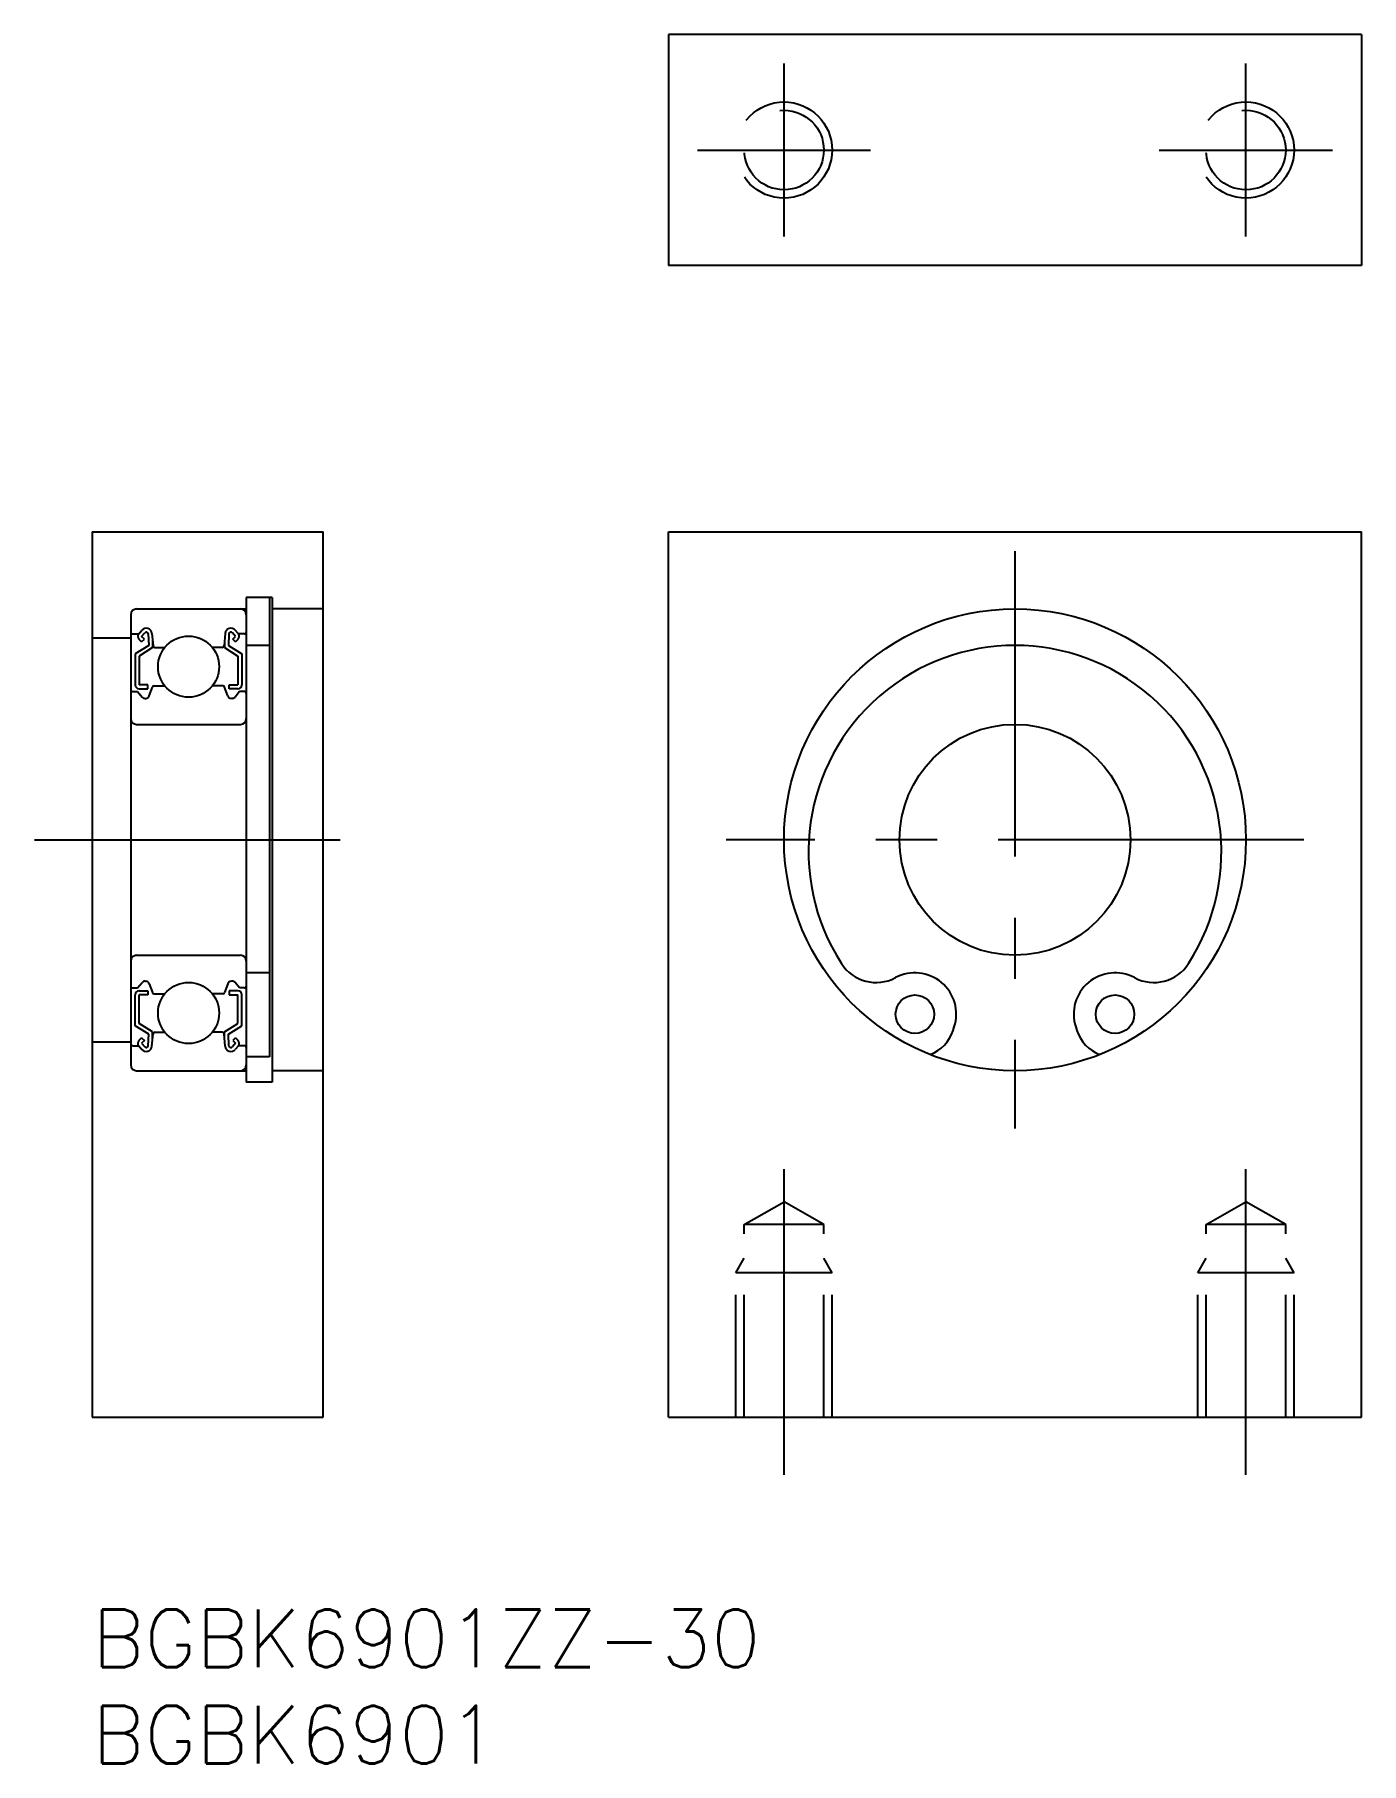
# Model space of a CAD drawing. Extents: x -3 to 65.9, y -8 to 81.8.
import ezdxf

# ---------------------------------------------------------------- set-up
doc = ezdxf.new("R2010")
doc.units = 0
doc.header["$LTSCALE"] = 0.5
doc.linetypes.add('CENTER', pattern=[50.8, 31.75, -6.35, 6.35, -6.35])
doc.linetypes.add('DASHED', pattern=[19.05, 12.7, -6.35])
for name, color, linetype in [('MSM_CENTER', 1, 'CENTER'), ('MSM_CONTINUOUS', 7, 'CONTINUOUS'), ('MSM_DASHED', 4, 'DASHED'), ('MSM_PART_NUMBER', 7, 'CONTINUOUS')]:
    doc.layers.add(name, color=color, linetype=linetype)
doc.styles.get("Standard").update_dxf_attribs({"font": 'txt.shx', "height": 3, "bigfont": 'bigfont.shx'})

# ---------------------------------------------------------------- blocks, each defined once
blk = doc.blocks.new('*U4')
at = {"layer": 'MSM_PART_NUMBER'}
blk.add_text('BGBK6901ZZ-30', height=3, dxfattribs=at).set_placement((0, -3))
blk = doc.blocks.new('*U5')
at = {"layer": 'MSM_PART_NUMBER'}
blk.add_text('BGBK6901', height=3, dxfattribs=at).set_placement((0, -8))

msp = doc.modelspace()

# ---------------------------------------------------------------- linework, layer by layer
at = {"layer": 'MSM_CENTER'}
for p, q in [((35.939, 71.348), (35.939, 80.348)), ((59.939, 71.348), (59.939, 80.348)), ((31.439, 75.848), (40.439, 75.848)), ((55.439, 75.848), (64.439, 75.848)), ((47.939, 55), (47.939, 25)), ((-3, 40), (15, 40)), ((62.939, 40), (32.939, 40)), ((35.939, 7), (35.939, 24.193)), ((59.939, 7), (59.939, 24.193))]:
    msp.add_line(p, q, dxfattribs=at)
at = {"layer": 'MSM_CONTINUOUS'}
for p, q in [((29.939, 81.848), (29.939, 69.848)), ((65.939, 81.848), (29.939, 81.848)), ((65.939, 81.848), (65.939, 69.848)), ((65.939, 69.848), (29.939, 69.848)), ((0, 56), (0, 10)), ((0, 56), (12, 56)), ((12, 10), (12, 56)), ((29.939, 10), (29.939, 56)), ((29.939, 56), (65.939, 56)), ((65.939, 10), (65.939, 56)), ((8, 52.6), (8, 27.4)), ((9.35, 52.6), (8, 52.6)), ((9.2, 52.6, -0.5), (9.2, 28.715, -0.5)), ((9.35, 52.6, -0.5), (9.35, 27.4, -0.5)), ((2, 51.7), (2, 28.3)), ((2.3, 52), (8, 52)), ((12, 52, -0.5), (9.35, 52, -0.5)), ((0, 50.5), (2, 50.5)), ((2.1, 50.7), (2.41, 50.7)), ((2.41, 50.7), (2.57, 50.89)), ((2.563, 50.289), (2.422, 50.43)), ((2.563, 50.571), (2.723, 50.761)), ((2.705, 50.43), (2.563, 50.571)), ((2.563, 50.289), (2.705, 50.43)), ((2.899, 50.702), (2.932, 50.098)), ((3.098, 50.723), (3.153, 50.091)), ((3.132, 50.334), (3.132, 49.987)), ((6.902, 50.723), (6.847, 50.091)), ((6.868, 50.334), (6.868, 49.987)), ((7.101, 50.702), (7.068, 50.098)), ((7.437, 50.571), (7.277, 50.761)), ((7.295, 50.43), (7.437, 50.571)), ((7.437, 50.289), (7.295, 50.43)), ((7.59, 50.7), (7.43, 50.89)), ((7.437, 50.289), (7.578, 50.43)), ((7.9, 50.7), (7.59, 50.7)), ((2.932, 50.098), (2.232, 49.661)), ((2.232, 49.661), (2.232, 48.05)), ((3.132, 49.987), (2.432, 49.55)), ((2.432, 49.55), (2.432, 48.05)), ((3.253, 50), (3.767, 50)), ((6.747, 50), (6.233, 50)), ((6.868, 49.987), (7.568, 49.55)), ((7.068, 50.098), (7.768, 49.661)), ((7.568, 49.55), (7.568, 48.05)), ((7.768, 49.661), (7.768, 48.05)), ((9.2, 50.1), (8, 50.1)), ((2.1, 47.7), (2.35, 47.7)), ((2.35, 47.7), (2.584, 47.421)), ((2.882, 48.05), (2.432, 48.05)), ((2.432, 47.85), (2.882, 47.85)), ((2.882, 47.85), (2.882, 48.05)), ((2.961, 47.482), (3.125, 47.934)), ((3.219, 48), (3.767, 48)), ((6.781, 48), (6.233, 48)), ((7.039, 47.482), (6.875, 47.934)), ((7.118, 48.05), (7.568, 48.05)), ((7.118, 47.85), (7.118, 48.05)), ((7.568, 47.85), (7.118, 47.85)), ((7.65, 47.7), (7.416, 47.421)), ((7.9, 47.7), (7.65, 47.7)), ((2.737, 47.35), (2.773, 47.35)), ((7.263, 47.35), (7.227, 47.35)), ((2.3, 46), (7.7, 46)), ((2.3, 46), (7.7, 46)), ((2.3, 34), (7.7, 34)), ((2.35, 32.3), (2.584, 32.579)), ((2.737, 32.65), (2.773, 32.65)), ((2.961, 32.518), (3.125, 32.066)), ((7.039, 32.518), (6.875, 32.066)), ((7.263, 32.65), (7.227, 32.65)), ((7.65, 32.3), (7.416, 32.579)), ((9.2, 33.086), (8, 33.086)), ((2.1, 32.3), (2.35, 32.3)), ((2.232, 30.339), (2.232, 31.95)), ((2.432, 32.15), (2.882, 32.15)), ((2.432, 30.45), (2.432, 31.95)), ((2.882, 31.95), (2.432, 31.95)), ((2.882, 32.15), (2.882, 31.95)), ((3.219, 32), (3.767, 32)), ((6.781, 32), (6.233, 32)), ((7.568, 32.15), (7.118, 32.15)), ((7.118, 32.15), (7.118, 31.95)), ((7.118, 31.95), (7.568, 31.95)), ((7.568, 30.45), (7.568, 31.95)), ((7.9, 32.3), (7.65, 32.3)), ((7.768, 30.339), (7.768, 31.95)), ((2.932, 29.902), (2.232, 30.339)), ((2.563, 29.711), (2.422, 29.57)), ((3.132, 30.013), (2.432, 30.45)), ((2.563, 29.711), (2.705, 29.57)), ((2.899, 29.298), (2.932, 29.902)), ((3.098, 29.277), (3.153, 29.909)), ((3.132, 29.666), (3.132, 30.013)), ((3.253, 30), (3.767, 30)), ((6.747, 30), (6.233, 30)), ((6.902, 29.277), (6.847, 29.909)), ((6.868, 30.013), (7.568, 30.45)), ((6.868, 29.666), (6.868, 30.013)), ((7.068, 29.902), (7.768, 30.339)), ((7.101, 29.298), (7.068, 29.902)), ((7.437, 29.711), (7.295, 29.57)), ((7.437, 29.711), (7.578, 29.57)), ((44.728, 30.098), (44.784, 30.272)), ((51.094, 30.272), (51.151, 30.098)), ((0, 29.5), (2, 29.5)), ((2.1, 29.3), (2.41, 29.3)), ((2.41, 29.3), (2.57, 29.11)), ((2.705, 29.57), (2.563, 29.429)), ((2.563, 29.429), (2.723, 29.239)), ((7.437, 29.429), (7.277, 29.239)), ((7.295, 29.57), (7.437, 29.429)), ((7.59, 29.3), (7.43, 29.11)), ((7.9, 29.3), (7.59, 29.3)), ((2.3, 28), (8, 28)), ((9.2, 28.715), (8, 28.715)), ((12, 28, -0.5), (9.35, 28, -0.5)), ((9.35, 27.4), (8, 27.4)), ((0, 10), (12, 10)), ((29.939, 10), (65.939, 10))]:
    msp.add_line(p, q, dxfattribs=at)
for centre, radius in [((47.939, 40), 12), ((5, 49), 1.587), ((47.939, 40), 6), ((5, 31), 1.587), ((42.739, 30.936), 1), ((53.139, 30.936), 1)]:
    msp.add_circle(centre, radius, dxfattribs=at)
for centre, radius, start, end in [((2.3, 51.7), 0.3, 90, 180), ((7.7, 51.7), 0.3, 0, 90), ((2.1, 50.8), 0.1, 180, 270), ((2.563, 50.572), 0.2, 139.9921, 224.99797), ((2.8, 50.697), 0.3, 4.93496, 139.9921), ((2.8, 50.697), 0.1, 3.08644, 139.96282), ((7.2, 50.697), 0.3, 40.0079, 175.06504), ((7.2, 50.697), 0.1, 40.03718, 176.91356), ((7.437, 50.572), 0.2, 315.00203, 40.0079), ((7.9, 50.8), 0.1, 270, 0), ((3.253, 50.1), 0.1, 184.93496, 269.99889), ((6.747, 50.1), 0.1, 270.00111, 355.06504), ((47.939, 39.375), 10.725, 327.24878, 212.75122), ((2.1, 47.6), 0.1, 90, 180), ((2.432, 48.05), 0.2, 180, 270), ((3.219, 47.9), 0.1, 89.99895, 160.05843), ((6.781, 47.9), 0.1, 19.94157, 90.00105), ((7.568, 48.05), 0.2, 270, 0), ((7.9, 47.6), 0.1, 0, 90), ((2.737, 47.55), 0.2, 219.98626, 270), ((2.773, 47.55), 0.2, 270, 340.05843), ((7.227, 47.55), 0.2, 199.94157, 270), ((7.263, 47.55), 0.2, 270, 320.01374), ((2.3, 46.3), 0.3, 180, 270), ((2.3, 46.3), 0.3, 180, 270), ((7.7, 46.3), 0.3, 270, 0), ((7.7, 46.3), 0.3, 270, 0), ((2.3, 33.7), 0.3, 90, 180), ((7.7, 33.7), 0.3, 0, 90), ((40.727, 34.736), 2.15, 212.75122, 297.89567), ((55.151, 34.736), 2.15, 242.10433, 327.24878), ((2.1, 32.4), 0.1, 180, 270), ((2.737, 32.45), 0.2, 90, 140.01374), ((2.773, 32.45), 0.2, 19.94157, 90), ((7.227, 32.45), 0.2, 90, 160.05843), ((7.263, 32.45), 0.2, 39.98626, 90), ((7.9, 32.4), 0.1, 270, 0), ((42.739, 30.936), 2.15, 342.03107, 117.89567), ((53.139, 30.936), 2.15, 62.10433, 197.96893), ((2.432, 31.95), 0.2, 90, 180), ((3.219, 32.1), 0.1, 199.94157, 270.00105), ((6.781, 32.1), 0.1, 269.99895, 340.05843), ((7.568, 31.95), 0.2, 0, 90), ((3.253, 29.9), 0.1, 90.00111, 175.06504), ((6.747, 29.9), 0.1, 4.93496, 89.99889), ((42.825, 30.715), 2, 290.47134, 342.03107), ((53.053, 30.715), 2, 197.96893, 249.52866), ((2.1, 29.2), 0.1, 90, 180), ((2.563, 29.428), 0.2, 135.00203, 220.0079), ((2.8, 29.303), 0.3, 220.0079, 355.06504), ((2.8, 29.303), 0.1, 220.03718, 356.91356), ((7.2, 29.303), 0.3, 184.93496, 319.9921), ((7.2, 29.303), 0.1, 183.08644, 319.96282), ((7.437, 29.428), 0.2, 319.9921, 44.99797), ((7.9, 29.2), 0.1, 0, 90), ((2.3, 28.3), 0.3, 180, 270), ((7.7, 28.3), 0.3, 270, 0)]:
    msp.add_arc(centre, radius, start, end, dxfattribs=at)
at = {"layer": 'MSM_DASHED'}
for p, q in [((33.872, 20), (35.939, 21.193)), ((38.006, 20), (35.939, 21.193)), ((57.872, 20), (59.939, 21.193)), ((62.006, 20), (59.939, 21.193)), ((33.872, 10), (33.872, 20)), ((38.006, 20), (33.872, 20)), ((38.006, 10), (38.006, 20)), ((57.872, 10), (57.872, 20)), ((62.006, 20), (57.872, 20)), ((62.006, 10), (62.006, 20)), ((33.439, 17.5), (33.872, 18.25)), ((38.439, 17.5), (38.006, 18.25)), ((57.439, 17.5), (57.872, 18.25)), ((62.439, 17.5), (62.006, 18.25)), ((33.439, 10), (33.439, 17.5)), ((38.439, 17.5), (33.439, 17.5)), ((38.439, 10), (38.439, 17.5)), ((57.439, 10), (57.439, 17.5)), ((62.439, 17.5), (57.439, 17.5)), ((62.439, 10), (62.439, 17.5))]:
    msp.add_line(p, q, dxfattribs=at)
for centre, radius in [((35.939, 75.848), 2.5), ((59.939, 75.848), 2.5), ((35.939, 75.848), 2.067), ((59.939, 75.848), 2.067)]:
    msp.add_circle(centre, radius, dxfattribs=at)

# ---------------------------------------------------------------- block references
at = {"layer": 'MSM_CONTINUOUS'}
for name in ['*U4', '*U5']:
    msp.add_blockref(name, (0, 0), dxfattribs=at)

doc.saveas('drawing.dxf')
